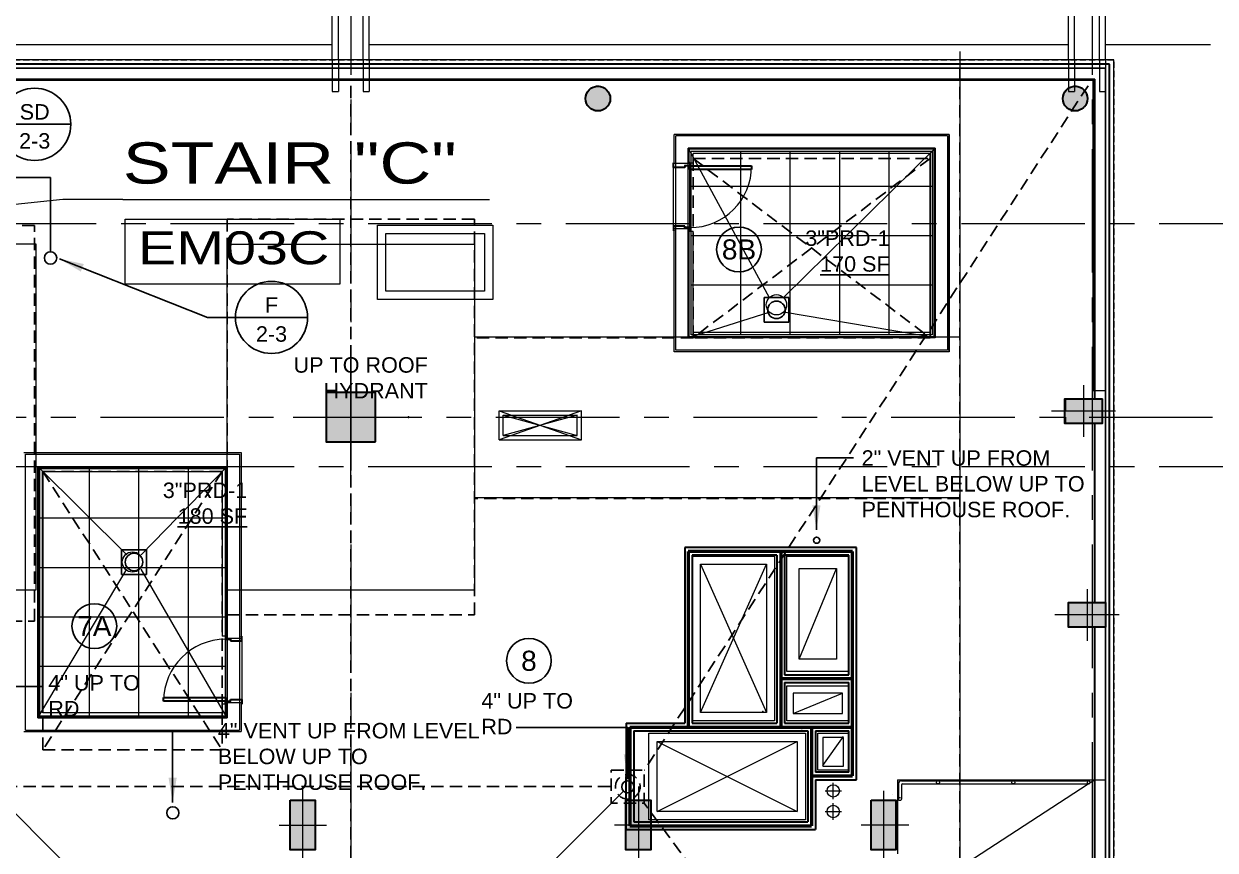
# Model space of a CAD drawing. Header units: inches. Extents: x -26575 to -19632, y -3216 to 2257.
# Drawn here: x -21940 to -21361, y 717 to 1118 of the extents above; entities that cross this region are included whole.
import ezdxf
from ezdxf.enums import TextEntityAlignment as Align

# ---------------------------------------------------------------- set-up
doc = ezdxf.new("R2010")
doc.units = ezdxf.units.IN
doc.header["$LTSCALE"] = 48
doc.header["$MEASUREMENT"] = 0
doc.linetypes.add('A114$0$CENTER', pattern=[2, 1.25, -0.25, 0.25, -0.25])
doc.linetypes.add('NB_15th_PH Roof_plan$0$HIDDEN2', pattern=[0.1875, 0.125, -0.0625])
for name, color, linetype in [('A114$0$A roof pave', 8, 'Continuous'), ('A114$0$A-ANNO-PATT-13-14', 8, 'Continuous'), ('A114$0$A-AREA-IDEN', 8, 'Continuous'), ('A114$0$A-COLS-COLS13-14', 8, 'Continuous'), ('A114$0$A-DOOR', 8, 'Continuous'), ('A114$0$A-DOOR-FRAM', 8, 'Continuous'), ('A114$0$A-FLOOR-THRSHD', 8, 'Continuous'), ('A114$0$A-FLOR-CURB', 8, 'Continuous'), ('A114$0$A-FLOR-HRAL', 8, 'Continuous'), ('A114$0$A-FLOR-OPN-TO-BELOW', 8, 'Continuous'), ('A114$0$A-FLOR-SLAB', 8, 'Continuous'), ('A114$0$A-FLOR-SLEEVE', 8, 'Continuous'), ('A114$0$A-GRID-GRDP0-15', 8, 'Continuous'), ('A114$0$A-HVAC-RDFF', 8, 'Continuous'), ('A114$0$A-ROOF-CRTS', 8, 'Continuous'), ('A114$0$A-ROOF-RFDR', 8, 'Continuous'), ('A114$0$A-TRELLIS-FRAME', 8, 'Continuous'), ('A114$0$A-TRELLIS-FRAME-13-14_floor', 8, 'Continuous'), ('A114$0$A-TRELLIS-FRAME-15th_plan', 8, 'Continuous'), ('A114$0$A-WALL-FIRE', 8, 'Continuous'), ('A114$0$A-WALL-FULL-EXTR', 8, 'Continuous'), ('A114$0$A-WALL-FULL-INTR', 8, 'Continuous'), ('A114$0$M-CONC-PAD', 8, 'Continuous'), ('A114$0$M-HVAC', 8, 'Continuous'), ('A114$0$S-STRUCT-ABOVE', 8, 'Continuous'), ('F-Prot-Pipe', 13, 'Continuous'), ('F-Sprn-Pipe', 133, 'Continuous'), ('NB_15th_PH Roof_plan$0$STCBEAMS', 1, 'NB_15th_PH Roof_plan$0$HIDDEN2'), ('NB_15th_PH Roof_plan$0$STCCOLS2', 1, 'NB_15th_PH Roof_plan$0$HIDDEN2'), ('NB_15th_PH Roof_plan$0$STDROPS', 1, 'NB_15th_PH Roof_plan$0$HIDDEN2'), ('NB_15th_PH Roof_plan$0$STFIN1', 1, 'NB_15th_PH Roof_plan$0$HIDDEN2'), ('NB_15th_PH Roof_plan$0$STFLOPNGS', 1, 'NB_15th_PH Roof_plan$0$HIDDEN2'), ('NB_15th_PH Roof_plan$0$STRFDRAIN', 1, 'NB_15th_PH Roof_plan$0$HIDDEN2'), ('NB_15th_PH Roof_plan$0$STSLABEDGE', 1, 'NB_15th_PH Roof_plan$0$HIDDEN2'), ('P-Anno', 6, 'Continuous'), ('P-Anno @ 96', 6, 'Continuous'), ('P-Anno-Text @ 48', 6, 'Continuous'), ('P-Anno-Text @ 96', 6, 'Continuous'), ('P-Pipe-Ftng', 122, 'Continuous'), ('P-Strm-Pipe', 13, 'Continuous'), ('P-Text', 6, 'Continuous'), ('XREF', 7, 'Continuous')]:
    doc.layers.add(name, color=color, linetype=linetype)
doc.styles.add('A114$0$Arial', font='arial.ttf', dxfattribs={"height": 0.076839})
doc.styles.add('A114$0$style-Arial', font='arial.ttf')
doc.styles.add('MAMEP ANNO', font='arial.ttf', dxfattribs={"height": 0.078125})
doc.styles.get("Standard").update_dxf_attribs({"font": 'simplex.shx'})
doc.dimstyles.new('STANDARD$7', dxfattribs={"dimtxt": 0.18, "dimasz": 0.125, "dimexe": 0.18, "dimexo": 0.06, "dimgap": 0.09, "dimtad": 0, "dimtih": 1, "dimtoh": 1, "dimdec": 4, "dimzin": 0, "dimdsep": 46, "dimtxsty": 'Standard', "dimcen": 0.09, "dimadec": 0, "dimazin": 0, "dimtfac": 1, "dimtdec": 4, "dimtofl": 0, "dimtmove": 0, "dimatfit": 3, "dimfxl": 1, "dimtolj": 1, "dimtzin": 0, "dimarcsym": 0})

# ---------------------------------------------------------------- blocks, each defined once
blk = doc.blocks.new('A114')
at = {"layer": 'A114$0$A-ANNO-PATT-13-14', "lineweight": 30}
h = blk.add_hatch(color=256, dxfattribs=at)
edge = h.paths.add_edge_path()
edge.add_arc((-21661.02, 1081.74), 6, 0, 360)
h = blk.add_hatch(color=256, dxfattribs=at)
edge = h.paths.add_edge_path()
edge.add_arc((-21429.28, 1081.74), 6, 0, 360)
at = {"layer": 'A114$0$A roof pave', "lineweight": 0}
for p, q in [((-21615.76, 967.11, 352.97), (-21615.76, 1056.11, 352.97)), ((-21498.76, 1056.11, 352.97), (-21615.76, 1056.11, 352.97)), ((-21591.76, 1056.11, 352.97), (-21591.76, 967.11, 352.97)), ((-21567.76, 1056.11, 352.97), (-21567.76, 967.11, 352.97)), ((-21543.76, 1056.11, 352.97), (-21543.76, 967.11, 352.97)), ((-21519.76, 1056.11, 352.97), (-21519.76, 967.11, 352.97)), ((-21498.76, 1056.11, 352.97), (-21498.76, 967.11, 352.97)), ((-21498.76, 1039.11, 352.97), (-21615.76, 1039.11, 352.97)), ((-21498.76, 1015.11, 352.97), (-21615.76, 1015.11, 352.97)), ((-21498.76, 991.11, 352.97), (-21615.76, 991.11, 352.97)), ((-21498.76, 967.11, 352.97), (-21615.76, 967.11, 352.97)), ((-21932.01, 902.16, 352.97), (-21842.02, 902.16, 352.97)), ((-21932.01, 782.16, 352.97), (-21932.01, 902.16, 352.97)), ((-21908.02, 902.16, 352.97), (-21908.02, 782.16, 352.97)), ((-21884.02, 902.16, 352.97), (-21884.02, 782.16, 352.97)), ((-21860.02, 902.16, 352.97), (-21860.02, 782.16, 352.97)), ((-21842.02, 902.16, 352.97), (-21842.02, 782.16, 352.97)), ((-21932.01, 878.16, 352.97), (-21842.02, 878.16, 352.97)), ((-21932.01, 854.16, 352.97), (-21842.02, 854.16, 352.97)), ((-21932.01, 830.16, 352.97), (-21842.02, 830.16, 352.97)), ((-21932.01, 806.16, 352.97), (-21842.02, 806.16, 352.97)), ((-21932.01, 782.16, 352.97), (-21842.02, 782.16, 352.97)), ((-21932.01, 782.16, 352.97), (-21842.02, 782.16, 352.97))]:
    blk.add_line(p, q, dxfattribs=at)
at = {"layer": 'A114$0$A-ANNO-PATT-13-14', "lineweight": 30}
for points in [[(-21793.02, 915.11), (-21769.02, 915.11), (-21793.02, 939.11), (-21769.02, 939.11)], [(-21516.36, 717.09), (-21528.36, 717.09), (-21516.36, 741.09), (-21528.36, 741.09)]]:
    blk.add_solid(points, dxfattribs=at)
at = {"layer": 'A114$0$A-ANNO-PATT-13-14', "lineweight": 0}
for points in [[(-21434.26, 936.06, 0), (-21434.26, 924.06, 0), (-21416.26, 936.06, 0), (-21416.26, 924.06, 0)], [(-21432.54, 837.06, 0), (-21432.54, 825.06, 0), (-21414.54, 837.06, 0), (-21414.54, 825.06, 0)]]:
    blk.add_solid(points, dxfattribs=at)
at = {"layer": 'A114$0$A-ANNO-PATT-13-14', "lineweight": 30, "extrusion": (0, 0, -1)}
for points in [[(21810.38, 717.1), (21798.38, 717.1), (21810.38, 741.1), (21798.38, 741.1)], [(21647.38, 717.09), (21635.38, 717.09), (21647.38, 741.09), (21635.38, 741.09)]]:
    blk.add_solid(points, dxfattribs=at)
at = {"layer": 'A114$0$A-AREA-IDEN', "lineweight": 13}
blk.add_line((-21891.71, 1032.71), (-21713.58, 1032.71), dxfattribs=at)
at = {"layer": 'A114$0$A-AREA-IDEN', "lineweight": 0, "flags": 128}
blk.add_lwpolyline([(-21891.71, 1032.71), (-21920.88, 1032.71), (-22078.22, 1016.19)], dxfattribs=at)
at = {"layer": 'A114$0$A-AREA-IDEN', "lineweight": 13}
blk.add_3dface([(-21890.51, 1023.19), (-21786.4, 1023.19), (-21786.4, 991.67), (-21890.51, 991.67)], dxfattribs=at)
at = {"layer": 'A114$0$A-COLS-COLS13-14', "lineweight": 0}
for p, q in [((-21781.02, 898.97), (-21781.02, 955.24)), ((-21809.02, 927.16), (-21753.02, 927.16))]:
    blk.add_line(p, q, dxfattribs=at)
at = {"layer": 'A114$0$A-COLS-COLS13-14', "lineweight": 13}
for p, q in [((-21425.26, 942.64, 0), (-21425.26, 917.48, 0)), ((-21409.69, 930.06, 0), (-21440.84, 930.06, 0)), ((-21423.54, 843.64, 0), (-21423.54, 818.48, 0)), ((-21407.96, 831.06, 0), (-21439.11, 831.06, 0)), ((-21804.38, 747.73), (-21804.38, 712.05)), ((-21641.38, 747.73), (-21641.38, 712.05)), ((-21522.36, 745.71), (-21522.36, 712.46)), ((-21815.83, 729.09), (-21792.87, 729.09)), ((-21629.93, 729.09), (-21652.89, 729.09)), ((-21509.99, 729.09), (-21533.14, 729.09))]:
    blk.add_line(p, q, dxfattribs=at)
at = {"layer": 'A114$0$A-COLS-COLS13-14', "lineweight": 30}
for centre in [(-21661.02, 1081.74), (-21429.28, 1081.74)]:
    blk.add_circle(centre, 6, dxfattribs=at)
blk.add_point((-21753.02, 927.16), dxfattribs=at)
for points in [[(-21769.02, 915.11), (-21769.02, 939.11), (-21793.02, 939.11), (-21793.02, 915.11)], [(-21416.26, 936.06), (-21416.26, 924.06), (-21434.26, 924.06), (-21434.26, 936.06)], [(-21414.54, 837.06), (-21414.54, 825.06), (-21432.54, 825.06), (-21432.54, 837.06)], [(-21810.38, 741.1), (-21798.38, 741.1), (-21798.38, 717.1), (-21810.38, 717.1)], [(-21647.38, 741.09), (-21635.38, 741.09), (-21635.38, 717.09), (-21647.38, 717.09)], [(-21528.36, 741.09), (-21516.36, 741.09), (-21516.36, 717.09), (-21528.36, 717.09)]]:
    blk.add_3dface(points, dxfattribs=at)
at = {"layer": 'A114$0$A-DOOR', "lineweight": 30}
for p, q in [((-21616.39, 1047.36), (-21616.39, 1049.11)), ((-21616.39, 1049.11), (-21586.39, 1049.11)), ((-21586.39, 1047.36), (-21616.39, 1047.36)), ((-21586.39, 1049.11), (-21586.39, 1047.36)), ((-21871.9, 789.27), (-21871.9, 791.02)), ((-21871.9, 791.02), (-21841.9, 791.02)), ((-21841.9, 789.27), (-21871.9, 789.27)), ((-21841.9, 791.02), (-21841.9, 789.27))]:
    blk.add_line(p, q, dxfattribs=at)
at = {"layer": 'A114$0$A-DOOR', "lineweight": 0}
for centre, start, end in [((-21616.39, 1049.11), 270, 0), ((-21841.9, 789.27), 90, 180)]:
    blk.add_arc(centre, 30, start, end, dxfattribs=at)
at = {"layer": 'A114$0$A-DOOR-FRAM', "lineweight": 30}
for p, q in [((-21624.39, 1048.36), (-21624.39, 1050.61)), ((-21624.39, 1050.61), (-21624.01, 1050.61)), ((-21618.81, 1048.36), (-21624.39, 1048.36)), ((-21616.39, 1049.11), (-21618.81, 1049.11)), ((-21618.81, 1049.11), (-21618.81, 1048.36)), ((-21616.39, 1050.61), (-21616.76, 1050.61)), ((-21616.39, 1050.61), (-21616.39, 1049.11)), ((-21624.39, 1019.86), (-21624.39, 1017.61)), ((-21618.81, 1019.86), (-21624.39, 1019.86)), ((-21618.81, 1019.11), (-21618.81, 1019.86)), ((-21616.39, 1019.11), (-21618.81, 1019.11)), ((-21616.39, 1017.61), (-21616.39, 1019.11)), ((-21624.39, 1017.61), (-21624.01, 1017.61)), ((-21616.39, 1017.61), (-21616.76, 1017.61)), ((-21841.9, 820.77), (-21841.9, 819.27)), ((-21841.9, 820.77), (-21841.52, 820.77)), ((-21841.9, 819.27), (-21839.48, 819.27)), ((-21839.48, 819.27), (-21839.48, 818.52)), ((-21839.48, 818.52), (-21833.9, 818.52)), ((-21833.9, 820.77), (-21834.27, 820.77)), ((-21833.9, 818.52), (-21833.9, 820.77)), ((-21841.9, 787.77), (-21841.9, 789.27)), ((-21841.9, 789.27), (-21839.48, 789.27)), ((-21841.9, 787.77), (-21841.52, 787.77)), ((-21839.48, 789.27), (-21839.48, 790.02)), ((-21839.48, 790.02), (-21833.9, 790.02)), ((-21833.9, 787.77), (-21834.27, 787.77)), ((-21833.9, 790.02), (-21833.9, 787.77))]:
    blk.add_line(p, q, dxfattribs=at)
at = {"layer": 'A114$0$A-DOOR-FRAM', "lineweight": 13}
for p, q in [((-21624.24, 1048.51), (-21624.24, 1050.46)), ((-21624.24, 1050.46), (-21624.01, 1050.46)), ((-21618.96, 1048.51), (-21624.24, 1048.51)), ((-21624.01, 1050.46), (-21624.01, 1050.61)), ((-21616.54, 1049.26), (-21618.96, 1049.26)), ((-21618.96, 1049.26), (-21618.96, 1048.51)), ((-21616.76, 1050.61), (-21616.76, 1050.46)), ((-21616.54, 1050.46), (-21616.76, 1050.46)), ((-21616.54, 1050.46), (-21616.54, 1049.26)), ((-21618.96, 1019.71), (-21624.24, 1019.71)), ((-21624.24, 1019.71), (-21624.24, 1017.76)), ((-21618.96, 1018.96), (-21618.96, 1019.71)), ((-21616.54, 1018.96), (-21618.96, 1018.96)), ((-21616.54, 1017.76), (-21616.54, 1018.96)), ((-21624.24, 1017.76), (-21624.01, 1017.76)), ((-21624.01, 1017.76), (-21624.01, 1017.61)), ((-21616.76, 1017.61), (-21616.76, 1017.76)), ((-21616.54, 1017.76), (-21616.76, 1017.76)), ((-21841.75, 820.62), (-21841.75, 819.42)), ((-21841.75, 820.62), (-21841.52, 820.62)), ((-21841.75, 819.42), (-21839.33, 819.42)), ((-21841.52, 820.77), (-21841.52, 820.62)), ((-21839.33, 819.42), (-21839.33, 818.67)), ((-21839.33, 818.67), (-21834.05, 818.67)), ((-21834.27, 820.62), (-21834.27, 820.77)), ((-21834.05, 820.62), (-21834.27, 820.62)), ((-21834.05, 818.67), (-21834.05, 820.62)), ((-21841.75, 787.92), (-21841.75, 789.12)), ((-21841.75, 789.12), (-21839.33, 789.12)), ((-21841.75, 787.92), (-21841.52, 787.92)), ((-21841.52, 787.77), (-21841.52, 787.92)), ((-21839.33, 789.12), (-21839.33, 789.87)), ((-21839.33, 789.87), (-21834.05, 789.87)), ((-21834.05, 787.92), (-21834.27, 787.92)), ((-21834.27, 787.92), (-21834.27, 787.77)), ((-21834.05, 789.87), (-21834.05, 787.92))]:
    blk.add_line(p, q, dxfattribs=at)
at = {"layer": 'A114$0$A-FLOOR-THRSHD', "lineweight": 0}
for p, q in [((-21624.39, 1019.86, 352.97), (-21624.39, 1048.36, 352.97)), ((-21616.39, 1017.61, 352.97), (-21616.39, 1050.61, 352.97)), ((-21841.9, 819.27, 352.97), (-21841.9, 789.27, 352.97)), ((-21833.9, 818.52, 352.97), (-21833.9, 790.02, 352.97))]:
    blk.add_line(p, q, dxfattribs=at)
at = {"layer": 'A114$0$A-FLOR-CURB', "lineweight": 0}
for p, q in [((-21491.26, 1063.61), (-21623.26, 1063.61)), ((-21623.26, 959.61), (-21623.26, 1063.61)), ((-21491.26, 1063.61), (-21491.26, 959.61)), ((-21497.26, 1057.61), (-21617.26, 1057.61)), ((-21617.26, 965.61), (-21617.26, 1057.61)), ((-21497.26, 1057.61), (-21497.26, 965.61)), ((-21497.26, 965.61), (-21617.26, 965.61)), ((-21491.26, 959.61), (-21623.26, 959.61)), ((-21939.01, 775.16), (-21939.01, 909.16)), ((-21939.01, 909.16), (-21835.02, 909.16)), ((-21835.02, 909.16), (-21835.02, 775.16)), ((-21933.01, 903.16), (-21841.02, 903.16)), ((-21933.01, 781.16), (-21933.01, 903.16)), ((-21841.02, 903.16), (-21841.02, 781.16)), ((-21933.01, 781.16), (-21841.02, 781.16)), ((-21939.01, 775.16), (-21835.02, 775.16))]:
    blk.add_line(p, q, dxfattribs=at)
at = {"layer": 'A114$0$A-FLOR-HRAL', "lineweight": 13}
for p, q in [((-21515.11, 749.03), (-21515.11, 741.7)), ((-21513.61, 750.53), (-21422.79, 750.53)), ((-21513.61, 748.53), (-21513.61, 741.77)), ((-21513.11, 749.03), (-21422.79, 749.03))]:
    blk.add_line(p, q, dxfattribs=at)
at = {"layer": 'A114$0$A-FLOR-HRAL', "lineweight": 0}
blk.add_line((-21518.11, 744.1), (-21518.11, 744.09), dxfattribs=at)
at = {"layer": 'A114$0$A-FLOR-HRAL', "lineweight": 13}
for centre, radius, start, end in [((-21513.61, 749.03), 1.5, 90.0004, 180), ((-21513.11, 748.53), 0.5, 90.0004, 180), ((-21422.79, 749.78), 0.75, 270.00011, 90.11205)]:
    blk.add_arc(centre, radius, start, end, dxfattribs=at)
at = {"layer": 'A114$0$A-FLOR-HRAL', "lineweight": 0, "extrusion": (0, 0, -1)}
for centre, start, end in [((21495.92, 749.78), 90.11205, 90), ((21459.35, 749.78), 90.11205, 90), ((21514.36, 741.7), 0.11205, 180.00011)]:
    blk.add_arc(centre, 0.75, start, end, dxfattribs=at)
at = {"layer": 'A114$0$A-FLOR-HRAL', "lineweight": 0}
blk.add_arc((-21422.79, 749.78), 0.75, 90.11205, 270.00011, dxfattribs=at)
at = {"layer": 'A114$0$A-FLOR-HRAL', "lineweight": 13, "extrusion": (0, 0, -1)}
blk.add_arc((21514.36, 741.7), 0.75, 180.00011, 0.11205, dxfattribs=at)
at = {"layer": 'A114$0$A-FLOR-OPN-TO-BELOW', "lineweight": 0}
blk.add_line((-21419.79, 751.04), (-21890.99, 444.38), dxfattribs=at)
at = {"layer": 'A114$0$A-FLOR-SLAB', "lineweight": 0}
for p, q in [((-21420.54, 1090.49), (-22924.83, 1090.49)), ((-21420.54, 940.06), (-21420.54, 1090.49)), ((-21420.54, 940.06), (-21414.53, 940.06)), ((-21414.54, 751.04), (-21414.53, 940.06)), ((-21709.02, 916.11, 352.97), (-21709.02, 930.11, 352.97)), ((-21709.02, 930.11, 352.97), (-21669.02, 930.11, 352.97)), ((-21709.02, 930.11, 352.97), (-21669.02, 916.11, 352.97)), ((-21669.02, 930.11, 352.97), (-21709.02, 916.11, 352.97)), ((-21669.02, 916.11, 352.97), (-21669.02, 930.11, 352.97)), ((-21709.02, 916.11, 352.97), (-21669.02, 916.11, 352.97)), ((-21419.79, 751.04), (-21414.54, 751.04))]:
    blk.add_line(p, q, dxfattribs=at)
at = {"layer": 'A114$0$A-FLOR-SLAB', "lineweight": 13}
for q in [(-21419.79, 751.04), (-21515.61, 715.1)]:
    blk.add_line((-21515.61, 751.04), q, dxfattribs=at)
at = {"layer": 'A114$0$A-FLOR-SLAB', "lineweight": 0}
blk.add_point((-21562.04, 775.91), dxfattribs=at)
for points in [[(-21615.23, 859.65), (-21575.23, 859.65), (-21575.23, 779.65), (-21615.23, 779.65)], [(-21569.23, 859.65), (-21539.23, 859.65), (-21539.23, 803.65), (-21569.23, 803.65)], [(-21569.23, 796.65), (-21539.23, 796.65), (-21539.23, 779.65), (-21569.23, 779.65)], [(-21636.23, 773.65), (-21560.23, 773.65), (-21560.23, 731.65), (-21636.23, 731.65)], [(-21554.23, 773.65), (-21539.23, 773.65), (-21539.23, 755.65), (-21554.23, 755.65)]]:
    blk.add_3dface(points, dxfattribs=at)
at = {"layer": 'A114$0$A-FLOR-SLEEVE', "lineweight": 0}
for p, q in [((-21546.73, 741.65, 352.97), (-21546.73, 749.65, 352.97)), ((-21550.73, 745.65, 352.97), (-21542.73, 745.65, 352.97)), ((-21550.73, 735.65, 352.97), (-21542.73, 735.65, 352.97)), ((-21546.73, 731.65, 352.97), (-21546.73, 739.65, 352.97))]:
    blk.add_line(p, q, dxfattribs=at)
at = {"layer": 'A114$0$A-FLOR-SLEEVE', "lineweight": 13}
for centre in [(-21546.73, 745.65, 352.97), (-21546.73, 735.65, 352.97)]:
    blk.add_circle(centre, 3, dxfattribs=at)
at = {"layer": 'A114$0$A-GRID-GRDP0-15', "linetype": 'A114$0$CENTER', "lineweight": 0}
for p, q in [((-21781.02, 2113.24), (-21781.02, -676.9)), ((-21421.02, 2113.24), (-21421.02, -676.9)), ((-23884.56, 1021.17), (-20452.76, 1021.17)), ((-24110.57, 927.16), (-20437.54, 927.16)), ((-23884.56, 903.16), (-20364.93, 903.16))]:
    blk.add_line(p, q, dxfattribs=at)
at = {"layer": 'A114$0$A-HVAC-RDFF', "lineweight": 13}
for p, q in [((-21707.02, 918.11, 352.97), (-21707.02, 928.11, 352.97)), ((-21707.02, 928.11, 352.97), (-21671.02, 928.11, 352.97)), ((-21671.02, 918.11, 352.97), (-21671.02, 928.11, 352.97)), ((-21707.02, 918.11, 352.97), (-21671.02, 918.11, 352.97))]:
    blk.add_line(p, q, dxfattribs=at)
at = {"layer": 'A114$0$A-HVAC-RDFF', "lineweight": 0}
for p, q in [((-21707.02, 928.11, 352.97), (-21671.02, 918.11, 352.97)), ((-21671.02, 928.11, 352.97), (-21707.02, 918.11, 352.97)), ((-21611.23, 783.65), (-21579.23, 855.65)), ((-21611.23, 855.65), (-21579.23, 783.65)), ((-21563.23, 809.65), (-21545.23, 853.65)), ((-21566.23, 783.15), (-21542.23, 793.15)), ((-21632.23, 769.65), (-21564.23, 735.65)), ((-21632.23, 735.65), (-21564.23, 769.65)), ((-21551.73, 757.99), (-21541.73, 771.99))]:
    blk.add_line(p, q, dxfattribs=at)
blk.add_point((-21580.96, 784.21), dxfattribs=at)
at = {"layer": 'A114$0$A-HVAC-RDFF', "lineweight": 13}
for points in [[(-21611.23, 855.65), (-21579.23, 855.65), (-21579.23, 783.65), (-21611.23, 783.65)], [(-21563.23, 853.65), (-21545.23, 853.65), (-21545.23, 809.65), (-21563.23, 809.65)], [(-21542.23, 793.15), (-21566.23, 793.15), (-21566.23, 783.15), (-21542.23, 783.15)], [(-21632.23, 769.65), (-21564.23, 769.65), (-21564.23, 735.65), (-21632.23, 735.65)], [(-21541.73, 771.65), (-21551.73, 771.65), (-21551.73, 757.65), (-21541.73, 757.65)]]:
    blk.add_3dface(points, dxfattribs=at)
at = {"layer": 'A114$0$A-ROOF-CRTS', "lineweight": 0}
for p, q in [((-21617.26, 1057.61), (-21577.83, 985.11)), ((-21497.26, 1057.61), (-21570.84, 985.11)), ((-21617.26, 965.61), (-21577.83, 978.12)), ((-21497.26, 965.61), (-21570.84, 978.12)), ((-21933.01, 903.16), (-21889.77, 860.25)), ((-21841.52, 902.66), (-21882.78, 860.25)), ((-21933.01, 781.16), (-21889.77, 853.27)), ((-21841.02, 781.16), (-21882.78, 853.27))]:
    blk.add_line(p, q, dxfattribs=at)
at = {"layer": 'A114$0$A-ROOF-RFDR', "lineweight": 13}
for centre in [(-21574.33, 981.62, 352.97), (-21887.02, 856.76, 352.97)]:
    blk.add_circle(centre, 4.94, dxfattribs=at)
at = {"layer": 'A114$0$A-TRELLIS-FRAME', "lineweight": 0}
for p, q in [((-21790.02, 1100.49, 352.97), (-21790.02, 1091.24, 352.97)), ((-21787.02, 1100.49, 352.97), (-21787.02, 1091.24, 352.97)), ((-21775.02, 1100.49, 352.97), (-21775.02, 1091.24, 352.97)), ((-21772.02, 1100.49, 352.97), (-21772.02, 1091.24, 352.97)), ((-21432.54, 1100.49, 352.97), (-21432.54, 1091.24, 352.97)), ((-21429.54, 1100.49, 352.97), (-21429.54, 1091.24, 352.97)), ((-21417.54, 1100.49, 352.97), (-21417.54, 1091.24, 352.97)), ((-21414.54, 1100.49, 352.97), (-21414.54, 1091.24, 352.97)), ((-21790.02, 1091.24, 352.97), (-21790.02, 1085.24, 352.97)), ((-21787.02, 1091.24, 352.97), (-21787.02, 1085.24, 352.97)), ((-21775.02, 1091.24, 352.97), (-21775.02, 1085.24, 352.97)), ((-21772.02, 1091.24, 352.97), (-21772.02, 1085.24, 352.97)), ((-21432.54, 1091.24, 352.97), (-21432.54, 1085.24, 352.97)), ((-21429.54, 1091.24, 352.97), (-21429.54, 1085.24, 352.97)), ((-21417.54, 1091.24, 352.97), (-21417.54, 1085.24, 352.97)), ((-21414.54, 1091.24, 352.97), (-21414.54, 1085.24, 352.97)), ((-21790.02, 1085.24, 352.97), (-21787.02, 1085.24, 352.97)), ((-21775.02, 1085.24, 352.97), (-21772.02, 1085.24, 352.97)), ((-21432.54, 1085.24, 352.97), (-21429.54, 1085.24, 352.97)), ((-21417.54, 1085.24, 352.97), (-21414.54, 1085.24, 352.97))]:
    blk.add_line(p, q, dxfattribs=at)
at = {"layer": 'A114$0$A-TRELLIS-FRAME-13-14_floor', "lineweight": 0}
for p, q in [((-22132.02, 1107.99, 0), (-21790.02, 1107.99, 0)), ((-21772.02, 1107.99, 0), (-21432.54, 1107.99, 0)), ((-21414.54, 1107.99, 0), (-21363.54, 1107.99, 0))]:
    blk.add_line(p, q, dxfattribs=at)
at = {"layer": 'A114$0$A-TRELLIS-FRAME-15th_plan', "lineweight": 0}
for p, q in [((-21790.02, 1100.49, 0), (-21790.02, 1400.49, 0)), ((-21787.02, 1100.49, 0), (-21787.02, 1400.49, 0)), ((-21775.02, 1100.49, 0), (-21775.02, 1400.49, 0)), ((-21772.02, 1100.49, 0), (-21772.02, 1400.49, 0)), ((-21432.54, 1100.49, 0), (-21432.54, 1400.49, 0)), ((-21429.54, 1100.49, 0), (-21429.54, 1400.49, 0)), ((-21417.54, 1100.49, 0), (-21417.54, 1400.49, 0)), ((-21414.54, 1100.49, 0), (-21414.54, 1400.49, 0))]:
    blk.add_line(p, q, dxfattribs=at)
at = {"layer": 'A114$0$A-WALL-FIRE', "lineweight": 53}
for p, q in [((-21617.12, 861.9), (-21617.12, 776.65)), ((-21537.36, 861.9), (-21617.12, 861.9)), ((-21572.23, 861.9), (-21572.23, 776.65)), ((-21537.36, 752.9), (-21537.36, 861.9)), ((-21572.23, 800.15), (-21537.36, 800.15)), ((-21645.5, 776.65), (-21537.36, 776.65)), ((-21645.5, 776.65), (-21645.5, 728.77)), ((-21557.23, 776.65), (-21557.23, 728.77)), ((-21557.23, 752.9), (-21537.36, 752.9)), ((-21645.5, 728.77), (-21557.23, 728.77))]:
    blk.add_line(p, q, dxfattribs=at)
at = {"layer": 'A114$0$A-WALL-FULL-EXTR', "lineweight": 13}
for p, q in [((-21410.54, 1100.48), (-23476.75, 1100.49)), ((-21410.54, 691.13), (-21410.54, 1100.48)), ((-21490.51, 1064.36), (-21624.01, 1064.36)), ((-21624.01, 1050.25), (-21624.01, 1064.36)), ((-21497.76, 1057.11), (-21616.76, 1057.11)), ((-21616.76, 1050.25), (-21616.76, 1057.11)), ((-21499.76, 1055.11), (-21614.76, 1055.11)), ((-21614.76, 1050.61), (-21614.76, 1055.11)), ((-21616.76, 1050.25), (-21624.01, 1050.25)), ((-21616.76, 1050.61), (-21614.76, 1050.61)), ((-21624.01, 958.86), (-21624.01, 1018.58)), ((-21616.76, 1018.58), (-21624.01, 1018.58)), ((-21616.76, 966.11), (-21616.76, 1018.58)), ((-21616.76, 1017.34), (-21614.76, 1017.34)), ((-21614.76, 968.11), (-21614.76, 1017.34)), ((-21497.76, 966.11), (-21616.76, 966.11)), ((-21499.76, 968.11), (-21614.76, 968.11)), ((-21490.51, 958.86), (-21624.01, 958.86)), ((-21939.76, 909.91), (-21834.27, 909.91)), ((-21834.27, 909.91), (-21834.27, 819.86)), ((-21932.51, 902.66), (-21841.52, 902.66)), ((-21841.52, 902.66), (-21841.52, 819.86)), ((-21930.51, 900.66), (-21843.52, 900.66)), ((-21843.52, 900.66), (-21843.52, 820.77)), ((-21841.52, 820.77), (-21843.52, 820.77)), ((-21841.52, 819.86), (-21834.27, 819.86)), ((-21843.52, 787.77), (-21843.52, 783.66)), ((-21841.52, 787.77), (-21843.52, 787.77)), ((-21841.52, 788.56), (-21834.27, 788.56)), ((-21841.52, 788.56), (-21841.52, 781.66)), ((-21834.27, 788.56), (-21834.27, 774.41)), ((-21932.51, 781.66), (-21841.52, 781.66)), ((-21930.51, 783.66), (-21843.52, 783.66)), ((-21939.76, 774.41), (-21834.27, 774.41))]:
    blk.add_line(p, q, dxfattribs=at)
at = {"layer": 'A114$0$A-WALL-FULL-EXTR', "lineweight": 30}
for p, q in [((-21412.54, 1098.49), (-23476.75, 1098.51)), ((-21412.54, 691.13), (-21412.54, 1098.48)), ((-23460.61, 1091.24), (-21419.79, 1091.24)), ((-21419.79, 936.06), (-21419.79, 1091.24)), ((-21419.79, 837.06), (-21419.79, 924.06)), ((-21419.79, 710.09), (-21419.79, 825.06))]:
    blk.add_line(p, q, dxfattribs=at)
at = {"layer": 'A114$0$A-WALL-FULL-EXTR'}
for p, q in [((-21490.51, 1064.36), (-21490.51, 958.86)), ((-21499.76, 1055.11), (-21499.76, 968.11)), ((-21497.76, 1057.11), (-21497.76, 966.11))]:
    blk.add_line(p, q, dxfattribs=at)
at = {"layer": 'A114$0$A-WALL-FULL-INTR', "lineweight": 30}
for p, q in [((-21932.51, 781.66), (-21932.51, 902.66)), ((-21930.51, 783.66), (-21930.51, 900.66)), ((-21618.87, 863.77), (-21618.87, 778.52)), ((-21535.48, 863.77), (-21618.87, 863.77)), ((-21535.48, 751.02), (-21535.48, 863.77)), ((-21615.24, 860.02), (-21615.24, 778.52)), ((-21574.11, 860.02), (-21615.24, 860.02)), ((-21574.11, 860.02), (-21574.11, 778.52)), ((-21570.36, 860.02), (-21570.36, 802.02)), ((-21539.23, 860.02), (-21570.36, 860.02)), ((-21539.23, 802.02), (-21539.23, 860.02)), ((-21570.36, 802.02), (-21539.23, 802.02)), ((-21570.36, 798.27), (-21539.23, 798.27)), ((-21570.36, 798.27), (-21570.36, 778.52)), ((-21539.23, 778.52), (-21539.23, 798.27)), ((-21647.37, 778.52), (-21647.38, 726.9)), ((-21647.37, 778.52), (-21618.87, 778.52)), ((-21615.24, 778.52), (-21574.11, 778.52)), ((-21570.36, 778.52), (-21539.23, 778.52)), ((-21643.62, 774.77), (-21643.63, 730.65)), ((-21643.62, 774.77), (-21559.11, 774.77)), ((-21559.11, 774.77), (-21559.11, 730.65)), ((-21555.36, 774.77), (-21539.23, 774.77)), ((-21555.36, 774.77), (-21555.36, 754.77)), ((-21539.23, 754.77), (-21539.23, 774.77)), ((-21539.23, 754.77), (-21555.36, 754.77)), ((-21555.36, 751.02), (-21535.48, 751.02)), ((-21555.36, 751.02), (-21555.36, 726.9)), ((-21643.63, 730.65), (-21559.11, 730.65)), ((-21647.38, 726.9), (-21555.36, 726.9))]:
    blk.add_line(p, q, dxfattribs=at)
at = {"layer": 'A114$0$M-CONC-PAD', "lineweight": 0}
blk.add_3dface([(-21768.07, 1020.23, 352.97), (-21712.07, 1020.23, 352.97), (-21712.07, 984.23, 352.97), (-21768.07, 984.23, 352.97)], dxfattribs=at)
at = {"layer": 'A114$0$M-HVAC', "lineweight": 13}
blk.add_3dface([(-21764.07, 1016.23), (-21716.07, 1016.23), (-21716.07, 988.23), (-21764.07, 988.23)], dxfattribs=at)
at = {"layer": 'A114$0$S-STRUCT-ABOVE', "lineweight": 13}
for p, q in [((-21485.26, 1104.57), (-21485.26, 533.72)), ((-21721.02, 966.11), (-21485.26, 966.11)), ((-21721.02, 888.11), (-21485.26, 888.11))]:
    blk.add_line(p, q, dxfattribs=at)
at = {"layer": 'A114$0$S-STRUCT-ABOVE', "lineweight": 13, "flags": 128}
blk.add_lwpolyline([(-21994.01, 843.16), (-22006.01, 843.16), (-22006.01, 1011.16), (-21934.01, 1011.16), (-21934.01, 843.16), (-21946.01, 843.16)], dxfattribs=at)
at = {"layer": 'A114$0$S-STRUCT-ABOVE', "lineweight": 13}
blk.add_3dface([(-21841.02, 1011.11), (-21721.02, 1011.11), (-21721.02, 843.11), (-21841.02, 843.11)], dxfattribs=at)
at = {"layer": 'A114$0$A-AREA-IDEN', "lineweight": 13, "style": 'A114$0$style-Arial', "width": 1.246875}
blk.add_text('EM03C', height=16, dxfattribs=at).set_placement((-21884.33, 1001.31))
at = {"layer": 'A114$0$A-AREA-IDEN', "lineweight": 13, "insert": (-21891.71, 1040.19), "char_height": 20, "attachment_point": 7, "line_spacing_factor": 0.6, "style": 'A114$0$Arial'}
blk.add_mtext('\\H1x;\\W1.24688;STAIR "C"', dxfattribs=at)
blk = doc.blocks.new('P-Up')
at = {"color": 0, "linetype": 'Continuous'}
blk.add_circle((0, 0), 0.0469, dxfattribs=at)
blk = doc.blocks.new('A$C37F364E2')
at = {"layer": 'P-Pipe-Ftng'}
blk.add_circle((-21540.33, 881.23), 1.5, dxfattribs=at)
blk = doc.blocks.new('Symbol-RiserTag-Anno')
at = {"color": 0, "linetype": 'ByBlock'}
blk.add_line((-0.1824, 0), (0.1824, 0), dxfattribs=at)
blk.add_circle((0, 0), 0.1824, dxfattribs=at)
at = {"color": 0, "linetype": 'ByBlock', "style": 'MAMEP ANNO'}
for tag, p in [('SYSTEM', (0, 0.0631)), ('NUMBER', (0, -0.0837))]:
    blk.add_attdef(tag, text='', height=0.0781, dxfattribs=at).set_placement(p, align=Align.MIDDLE)
blk = doc.blocks.new('*U350')
at = {"color": 0, "linetype": 'Continuous'}
blk.add_circle((0, 0), 0.1132, dxfattribs=at)
at = {"color": 0, "linetype": 'ByBlock', "style": 'MAMEP ANNO'}
blk.add_attdef('ID', text='', height=0.1016, dxfattribs=at).set_placement((0, 0), align=Align.MIDDLE_CENTER)
blk = doc.blocks.new('LDGD')
at = {"layer": 'P-Pipe-Ftng'}
for p, q in [((-3, -3), (-3, 3)), ((3, 3), (-3, 3)), ((3, -3), (3, 3)), ((3, -3), (-3, -3))]:
    blk.add_line(p, q, dxfattribs=at)
blk.add_circle((0, 0), 2.12, dxfattribs=at)
blk = doc.blocks.new('NB_15th_PH Roof_plan')
at = {"layer": 'NB_15th_PH Roof_plan$0$STCBEAMS', "linetype": 'Continuous'}
blk.add_lwpolyline([(-21414.54, 1096.49), (-23728.15, 1096.49), (-23909.03, 689.38), (-23557.5, 689.38), (-23557.5, 208.02), (-23016.34, 207.99), (-23016.34, 268.11), (-22345.34, 268.07), (-22345.34, 207.95), (-22218.31, 207.94), (-22218.33, 439.25), (-21414.54, 439.13)], close=True, dxfattribs=at)
at = {"layer": 'NB_15th_PH Roof_plan$0$STCCOLS2'}
for points in [[(-21793.02, 939.16), (-21769.02, 939.16), (-21769.02, 915.16), (-21793.02, 915.16)], [(-21416.02, 936.06), (-21434.02, 936.06), (-21434.02, 924.06), (-21416.02, 924.06)], [(-21414.54, 837.06), (-21432.54, 837.06), (-21432.54, 825.06), (-21414.54, 825.06)], [(-21810.38, 741.1), (-21798.38, 741.1), (-21798.38, 717.1), (-21810.38, 717.1)], [(-21647.38, 741.09), (-21635.38, 741.09), (-21635.38, 717.09), (-21647.38, 717.09)], [(-21528.36, 741.09), (-21516.36, 741.09), (-21516.36, 717.09), (-21528.36, 717.09)]]:
    blk.add_lwpolyline(points, close=True, dxfattribs=at)
for centre in [(-21661.02, 1081.74), (-21429.28, 1081.74)]:
    blk.add_circle(centre, 6, dxfattribs=at)
at = {"layer": 'NB_15th_PH Roof_plan$0$STDROPS'}
for p, q in [((-21485.26, 1096.49), (-21485.26, 533.72)), ((-21614.76, 965.66), (-21721.02, 965.66)), ((-21485.26, 887.66), (-21721.02, 887.66))]:
    blk.add_line(p, q, dxfattribs=at)
blk.add_lwpolyline([(-21946.64, 828.11), (-21934.64, 828.11), (-21934.64, 1020.11), (-22006.64, 1020.11), (-22006.64, 828.11), (-21994.64, 828.11)], dxfattribs=at)
blk.add_lwpolyline([(-21841.02, 831.16), (-21721.02, 831.16), (-21721.02, 1023.16), (-21841.02, 1023.16)], close=True, dxfattribs=at)
at = {"layer": 'NB_15th_PH Roof_plan$0$STFIN1', "ltscale": 0.5}
blk.add_lwpolyline([(-21410.54, 1100.49), (-23730.75, 1100.49), (-23915.18, 685.38), (-23561.5, 685.38), (-23561.5, 204.02), (-23012.34, 203.99), (-23012.34, 264.11), (-22349.34, 264.07), (-22349.34, 203.95), (-22214.31, 203.94), (-22214.33, 435.25), (-21410.54, 435.13)], close=True, dxfattribs=at)
at = {"layer": 'NB_15th_PH Roof_plan$0$STFLOPNGS'}
for p, q in [((-21614.76, 1052.66), (-21499.76, 965.66)), ((-21499.76, 1052.66), (-21614.76, 965.66)), ((-21930.53, 900.66), (-21843.52, 765.6)), ((-21843.52, 900.66), (-21930.53, 765.6))]:
    blk.add_line(p, q, dxfattribs=at)
at = {"layer": 'NB_15th_PH Roof_plan$0$STRFDRAIN'}
for p, q in [((-21781.02, 1087.99), (-21781.02, 447.69)), ((-21423.04, 1087.99), (-21638.51, 755.65)), ((-21948.99, 747.86), (-21654.51, 747.86)), ((-21423.04, 447.63), (-21638.51, 739.65))]:
    blk.add_line(p, q, dxfattribs=at)
blk.add_circle((-21646.51, 747.65), 6, dxfattribs=at)
blk.add_3dface([(-21654.51, 755.65), (-21638.51, 755.65), (-21638.51, 739.65), (-21654.51, 739.65)], dxfattribs=at)
at = {"layer": 'NB_15th_PH Roof_plan$0$STSLABEDGE'}
for points in [[(-21614.76, 1052.66), (-21499.76, 1052.66), (-21499.76, 965.66), (-21614.76, 965.66)], [(-21930.53, 900.66), (-21843.52, 900.66), (-21843.52, 765.6), (-21930.53, 765.6)]]:
    blk.add_lwpolyline(points, close=True, dxfattribs=at)

msp = doc.modelspace()

# ---------------------------------------------------------------- linework, layer by layer
at = {"layer": 'F-Prot-Pipe', "color": 122}
msp.add_circle((-21926.77, 1004.36), 3, dxfattribs=at)
at = {"layer": 'F-Sprn-Pipe'}
for p, q in [((-21964.69, 1043.5), (-21926.77, 1043.5)), ((-21926.77, 1043.5), (-21926.77, 1007.36))]:
    msp.add_line(p, q, dxfattribs=at)
at = {"layer": 'P-Strm-Pipe'}
for p, q in [((-21954.89, 745.76), (-21919.77, 710.65)), ((-21648.61, 745.55), (-21734.5, 659.66))]:
    msp.add_line(p, q, dxfattribs=at)

# ---------------------------------------------------------------- block references
msp.add_blockref('A$C37F364E2', (-14.5, -13.88))
at = {"layer": 'F-Prot-Pipe', "color": 122, "xscale": 63.36, "yscale": 63.36, "zscale": 63.36}
for p in [(-21646.51, 747.65), (-21867.42, 735)]:
    msp.add_blockref('P-Up', p, dxfattribs=at)
at = {"layer": 'P-Anno @ 96', "xscale": 96, "yscale": 96, "zscale": 96}
for p, values in [((-21592.5, 1008.5), {'ID': '8B'}), ((-21905.52, 825.66), {'ID': '7A'}), ((-21694.51, 808.82), {'ID': '8'})]:
    msp.add_blockref('*U350', p, dxfattribs=at).add_auto_attribs(values)
at = {"layer": 'P-Anno-Text @ 48', "xscale": 96, "yscale": 96, "zscale": 96}
msp.add_blockref('Symbol-RiserTag-Anno', (-21934.49, 1069.24, 0), dxfattribs=at).add_auto_attribs({'SYSTEM': 'SD', 'NUMBER': '2-3'})
at = {"layer": 'P-Anno-Text @ 96', "xscale": 96, "yscale": 96, "zscale": 96}
msp.add_blockref('Symbol-RiserTag-Anno', (-21819.5, 975.5), dxfattribs=at).add_auto_attribs({'SYSTEM': 'F', 'NUMBER': '2-3'})
at = {"layer": 'P-Pipe-Ftng', "xscale": 2, "yscale": 2, "zscale": 2}
for p in [(-21574.33, 979.17), (-21886.27, 856.76)]:
    msp.add_blockref('LDGD', p, dxfattribs=at)
at = {"layer": 'XREF'}
for name in ['A114', 'NB_15th_PH Roof_plan']:
    msp.add_blockref(name, (0, 0), dxfattribs=at)

# ---------------------------------------------------------------- texts
at = {"layer": 'P-Anno', "char_height": 7.5, "style": 'MAMEP ANNO'}
for s, insert, width, attachment_point in [('3"PRD-1\\P{\\L170 SF}', (-21519.36, 1017.73, 0), 52.1223, 3), ('UP TO ROOF HYDRANT', (-21743.6, 956.18), 100.9154, 3), ('2" VENT UP FROM LEVEL BELOW UP TO PENTHOUSE ROOF.', (-21532.98, 911), 108.1175, 1), ('3"PRD-1\\P{\\L180 SF}', (-21831.3, 895.33, 0), 52.1223, 3), ('4" UP TO RD', (-21927.88, 801.87), 52.0423, 1), ('4" UP TO RD', (-21717.61, 793.15), 52.0423, 1), ('4" VENT UP FROM LEVEL BELOW UP TO PENTHOUSE ROOF.', (-21845.57, 778.65), 139.9804, 1)]:
    msp.add_mtext(s, dxfattribs=dict(at, insert=insert, width=width, attachment_point=attachment_point))

# ---------------------------------------------------------------- leaders
at = {"layer": 'P-Text'}
for points in [[(-21922.5, 1004), (-21850.5, 975.5), (-21837.01, 975.5)], [(-21554.91, 872.35), (-21554.91, 907.35), (-21536.91, 907.35)], [(-21956.97, 751.54), (-21956.97, 796.37), (-21930.89, 796.37)], [(-21646.5, 751.33), (-21646.5, 776.51), (-21700.72, 776.51)], [(-21867.5, 740), (-21867.5, 775), (-21849.5, 775)]]:
    msp.add_leader(points, dimstyle='STANDARD$7', override={"dimscale": 96}, dxfattribs=at)

doc.saveas('drawing.dxf')
